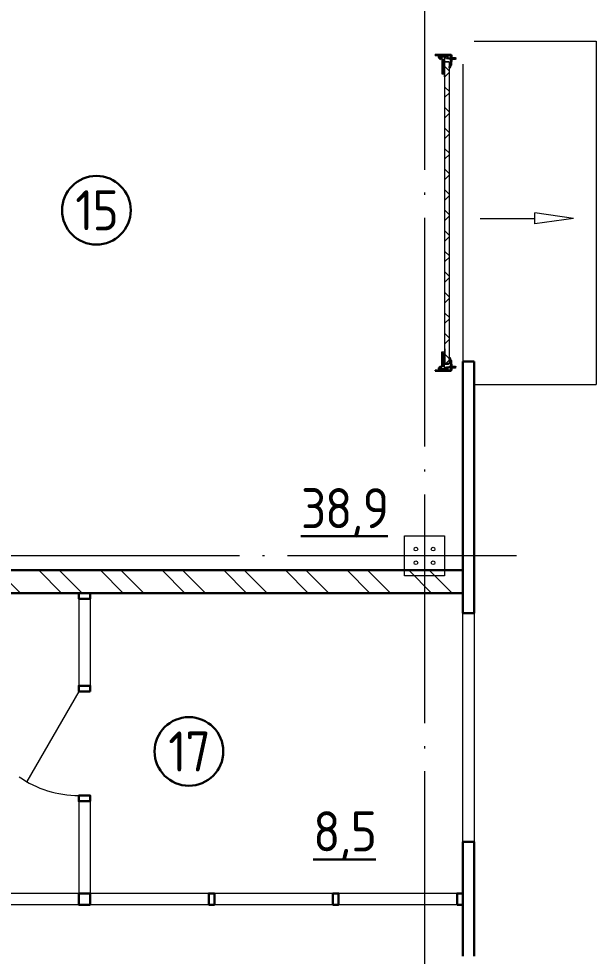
# Model space of a CAD drawing. Extents: x -965262 to 1142518, y -357520 to 71675.
# Drawn here: x -25022 to -19977, y -178652 to -170456 of the extents above; entities that cross this region are included whole.
import ezdxf

# ---------------------------------------------------------------- set-up
doc = ezdxf.new("R2010")
doc.units = 0
doc.header["$LTSCALE"] = 10
doc.linetypes.add('DOTE', pattern=[2.42, 2, -0.2, 0.02, -0.2])
doc.layers.get('0').update_dxf_attribs({"linetype": 'CONTINUOUS', "lineweight": 30})
doc.layers.add('DOTE', color=7, linetype='DOTE', lineweight=9)
doc.styles.add('GOST-2.304_Type-B', font='isocpeur.ttf', dxfattribs={"width": 0.9})

# ---------------------------------------------------------------- blocks, each defined once
blk = doc.blocks.new('anchor.bolt')
for p, q in [((-0.07, 0), (-0.07, -0.72)), ((0.07, 0), (0.07, -0.06)), ((-0.1, -0.04), (-0.07, -0.03)), ((-0.1, -0.04), (0.09, -0.06)), ((0.07, -0.07), (-0.1, -0.04)), ((-0.1, -0.11), (-0.07, -0.1)), ((-0.1, -0.11), (0.09, -0.13)), ((0.07, -0.14), (-0.1, -0.11)), ((-0.1, -0.18), (-0.07, -0.17)), ((-0.1, -0.18), (0.09, -0.2)), ((0.07, -0.21), (-0.1, -0.18)), ((-0.1, -0.25), (-0.07, -0.24)), ((-0.1, -0.25), (0.09, -0.27)), ((0.07, -0.28), (-0.1, -0.25)), ((-0.1, -0.32), (-0.07, -0.31)), ((-0.1, -0.32), (0.09, -0.34)), ((0.07, -0.35), (-0.1, -0.32)), ((-0.1, -0.39), (-0.07, -0.38)), ((-0.1, -0.39), (0.09, -0.41)), ((0.07, -0.42), (-0.1, -0.39)), ((-0.1, -0.46), (-0.07, -0.45)), ((-0.1, -0.46), (0.09, -0.48)), ((0.07, -0.49), (-0.1, -0.46)), ((-0.1, -0.53), (-0.07, -0.52)), ((-0.1, -0.53), (0.09, -0.55)), ((0.07, -0.56), (-0.1, -0.53)), ((-0.09, -0.6), (-0.07, -0.59)), ((-0.09, -0.6), (0.09, -0.62)), ((0.07, -0.63), (-0.09, -0.6)), ((-0.07, -0.72), (0, -0.8)), ((-0.04, -0.62), (-0.06, -0.63)), ((-0.06, -0.64), (-0.06, -0.63)), ((-0.06, -0.73), (-0.06, -0.64)), ((0, -0.79), (-0.06, -0.73)), ((-0.01, -0.63), (-0.04, -0.62)), ((-0.03, -0.63), (0, -0.79)), ((-0.03, -0.63), (0.01, -0.78)), ((-0.02, -0.63), (0.01, -0.77)), ((-0.01, -0.63), (0.02, -0.76)), ((0.03, -0.69), (-0.01, -0.63)), ((0, -0.64), (0.03, -0.75)), ((0, -0.8), (0.07, -0.72)), ((0, -0.79), (0.03, -0.74)), ((0.01, -0.66), (0.03, -0.74)), ((0.03, -0.74), (0.03, -0.69)), ((0.07, -0.06), (0.09, -0.06)), ((0.09, -0.06), (0.07, -0.07)), ((0.07, -0.07), (0.07, -0.13)), ((0.07, -0.13), (0.09, -0.13)), ((0.09, -0.13), (0.07, -0.14)), ((0.07, -0.14), (0.07, -0.2)), ((0.07, -0.2), (0.09, -0.2)), ((0.09, -0.2), (0.07, -0.21)), ((0.07, -0.21), (0.07, -0.27)), ((0.07, -0.27), (0.09, -0.27)), ((0.09, -0.27), (0.07, -0.28)), ((0.07, -0.28), (0.07, -0.34)), ((0.07, -0.33), (0.09, -0.34)), ((0.09, -0.34), (0.07, -0.35)), ((0.07, -0.35), (0.07, -0.41)), ((0.07, -0.4), (0.09, -0.41)), ((0.09, -0.41), (0.07, -0.42)), ((0.07, -0.42), (0.07, -0.48)), ((0.07, -0.47), (0.09, -0.48)), ((0.09, -0.48), (0.07, -0.49)), ((0.07, -0.49), (0.07, -0.55)), ((0.07, -0.55), (0.09, -0.55)), ((0.09, -0.55), (0.07, -0.56)), ((0.07, -0.56), (0.07, -0.62)), ((0.09, -0.62), (0.07, -0.63)), ((0.07, -0.62), (0.09, -0.62)), ((0.07, -0.63), (0.07, -0.72))]:
    blk.add_line(p, q)
blk.add_arc((0.16, -0.64), 0.222, 187.9982, 219.836)
blk = doc.blocks.new('Крепеж_ворот')
at = {"lineweight": 15}
h = blk.add_hatch(dxfattribs=at)
h.set_pattern_fill('ANSI31', color=256, scale=2, angle=180)
h.set_pattern_definition([(225, (746089.599, 74802.7244), (4.49013, -4.49013), [])])
h.paths.add_polyline_path([(746087.1, 74804.1), (746087.1, 74801.6), (746091.1, 74801.6), (746094.2, 74801.9), (746094.2, 74804.1)], flags=17)
h.paths.add_polyline_path([(746116.4, 74801.6, 0.165118), (746119.9, 74802.8), (746124.2, 74806.1, -0.301689), (746131.4, 74806.6), (746134.8, 74804.7, 0.130081), (746137.5, 74803.9), (746142.2, 74803.9), (746142.2, 74806.4), (746137.5, 74806.4, -0.130081), (746136, 74806.9), (746132.6, 74808.8, 0.301689), (746122.7, 74808.1), (746118.3, 74804.7, -0.165112), (746116.4, 74804.1), (746064.1, 74804.1, -0.414223), (746061, 74807.2), (746061, 74868.5), (746059.4, 74868.5), (746059.4, 74868.8), (746059.4, 74869.5), (746059.4, 74870.5), (746059.4, 74870.7), (746059.4, 74871.7), (746059.4, 74872.2), (746059.4, 74873.2), (746059.4, 74873.9), (746059.4, 74874.7), (746059.4, 74875.6), (746059.4, 74876.1), (746059.4, 74877.1), (746059.4, 74877.4), (746059.4, 74878.3), (746059.4, 74879.1), (746059.4, 74879.4), (746061, 74879.4), (746061, 74944.5), (746058.5, 74944.5), (746058.5, 74807.2, 0.41422), (746064.1, 74801.6)])
h = blk.add_hatch(dxfattribs=at)
h.set_pattern_fill('ANSI31', color=256, scale=2, angle=90)
h.set_pattern_definition([(135, (736343.8085, 75928.334), (-4.490128, -4.490128), [])])
edge = h.paths.add_edge_path()
edge.add_ellipse((746065.1, 74838.4), major_axis=(-1.67, 1.67), ratio=1, start_angle=45, end_angle=135, ccw=False)
edge.add_line((746062.7, 74838.4), (746062.7, 74868.5))
edge.add_line((746062.7, 74868.5), (746061, 74868.5))
edge.add_line((746061, 74868.5), (746061, 74838.4))
edge.add_ellipse((746065.1, 74838.4), major_axis=(-2.89, 2.89), ratio=1, start_angle=45, end_angle=135)
edge.add_line((746065.1, 74834.3), (746096.6, 74834.3))
edge.add_line((746096.6, 74834.3), (746096.6, 74836))
edge.add_line((746096.6, 74836), (746065.1, 74836))
edge = h.paths.add_edge_path()
edge.add_ellipse((746065.1, 74890.2), major_axis=(2.89, 2.89), ratio=1, start_angle=106, end_angle=135)
edge.add_line((746061, 74890.2), (746061, 74879.4))
edge.add_line((746061, 74879.4), (746062.7, 74879.4))
edge.add_line((746062.7, 74879.4), (746062.7, 74890.4))
edge.add_ellipse((746065.1, 74890.2), major_axis=(-1.67, 1.67), ratio=1, start_angle=16, end_angle=45, ccw=False)
edge.add_line((746063, 74891.3), (746069.9, 74903.7))
edge.add_ellipse((746079.1, 74898.6), major_axis=(7.45, 7.45), ratio=1, start_angle=-3, end_angle=106, ccw=False)
edge.add_line((746086.9, 74905.7), (746097.5, 74893.9))
edge.add_line((746097.5, 74893.9), (746098.8, 74895.1))
edge.add_line((746098.8, 74895.1), (746088.2, 74906.8))
edge.add_ellipse((746079.1, 74898.6), major_axis=(8.67, 8.67), ratio=1, start_angle=-3, end_angle=106)
edge.add_line((746068.4, 74904.5), (746061.5, 74892.1))
h = blk.add_hatch(color=256, dxfattribs=at)
h.dxf.hatch_style = 1
h.paths.add_polyline_path([(746145.9, 74808.8), (746142.6, 74809.8, 0.10613), (746142.5, 74809.9), (746136.4, 74809.3, -0.181324), (746135.1, 74809.6, 0.335683), (746120.2, 74809.1, -0.119126), (746118.6, 74808.6, 0.371631), (746118, 74808.1), (746117.9, 74807.6, 0.451909), (746118.5, 74806.9, 0.124341), (746121, 74807.6, -0.343618), (746134.1, 74808.2, 0.181324), (746136.5, 74807.6), (746142.5, 74808.2, -0.110452), (746142.6, 74808.2), (746147.2, 74806.6, -0.710497), (746147.2, 74805.5), (746142.6, 74803.9), (746135.7, 74803.9, -0.178994), (746132.7, 74805, 0.369834), (746129.7, 74805, -0.178993), (746126.6, 74803.9), (746122.2, 74803.9, 0.120709), (746121.9, 74803.8), (746119.7, 74802.7, -0.017147), (746119.4, 74802.4, 0.538795), (746119.6, 74802.2), (746127.3, 74802.2, 0.207608), (746130.7, 74803.7, -0.433918), (746131.6, 74803.7, 0.207608), (746135.1, 74802.2), (746142.5, 74802.2, 0.079707), (746142.6, 74802.2), (746147.7, 74803.9, 0.461502), (746149, 74807.1, -0.250825), (746149.1, 74807.6, -0.128039), (746173.1, 74815.5, 0.416657), (746173.7, 74816.2), (746173.6, 74816.9, 0.409849), (746173, 74817.5, 0.127248)])
for p, q in [((746058.5, 74807.2), (746058.5, 74944.5)), ((746058.5, 74944.5), (746061, 74944.5)), ((746061, 74879.4), (746061, 74944.5)), ((746059.4, 74879.4), (746062.7, 74879.4)), ((746059.4, 74868.5), (746059.4, 74879.4)), ((746059.4, 74868.5), (746062.7, 74868.5)), ((746061, 74879.4), (746061, 74890.2)), ((746061, 74807.2), (746061, 74868.5)), ((746061, 74838.4), (746061, 74868.5)), ((746068.4, 74904.5), (746061.5, 74892.1)), ((746062.7, 74838.4), (746062.7, 74890.2)), ((746063.6, 74883), (746062.7, 74883)), ((746063.6, 74864.9), (746062.7, 74864.9)), ((746069.9, 74903.7), (746063, 74891.3)), ((746063.6, 74883), (746063.6, 74873.9)), ((746067.2, 74880.2), (746063.6, 74883)), ((746063.6, 74873.9), (746063.6, 74864.9)), ((746067.2, 74867.6), (746063.6, 74864.9)), ((746064.1, 74875.1), (746064.1, 74872.8)), ((746096.6, 74836), (746065.1, 74836)), ((746096.6, 74834.3), (746065.1, 74834.3)), ((746067.2, 74880.2), (746067.2, 74875.1)), ((746067.2, 74872.8), (746067.2, 74867.6)), ((746086.9, 74905.7), (746097.5, 74893.9)), ((746088.2, 74906.8), (746098.8, 74895.1)), ((746096.6, 74834.3), (746096.6, 74836)), ((746097.5, 74893.9), (746098.8, 74895.1)), ((746064.1, 74804.1), (746116.4, 74804.1)), ((746064.1, 74801.6), (746116.4, 74801.6)), ((746079, 74805.9), (746102.4, 74805.9)), ((746079, 74805.9), (746079, 74804.1)), ((746079, 74804.1), (746102.4, 74804.1)), ((746082.5, 74814.1), (746081.2, 74813.3)), ((746081.2, 74813.3), (746081.2, 74805.9)), ((746098.9, 74814.1), (746082.5, 74814.1)), ((746085.9, 74813.3), (746085.9, 74805.9)), ((746095.4, 74813.3), (746095.4, 74805.9)), ((746098.9, 74814.1), (746100.1, 74813.3)), ((746100.1, 74813.3), (746100.1, 74805.9)), ((746102.4, 74805.9), (746102.4, 74804.1)), ((746118.3, 74804.7), (746122.7, 74808.1)), ((746119.9, 74802.8), (746124.2, 74806.1)), ((746134.8, 74804.7), (746131.4, 74806.6)), ((746136, 74806.9), (746132.6, 74808.8)), ((746142.2, 74806.4), (746137.5, 74806.4)), ((746137.5, 74803.9), (746142.2, 74803.9)), ((746142.2, 74806.4), (746142.2, 74803.9)), ((746142.2, 74803.9), (746142.2, 74806.4)), ((746142.6, 74803.9), (746147.2, 74805.5)), ((746142.6, 74802.2), (746147.7, 74803.9)), ((746173.6, 74816.9), (746173.7, 74816.2))]:
    blk.add_line(p, q)
for p, q in [((746061, 74879.4), (746061, 74881.3)), ((746061, 74833.9), (746061, 74868.5)), ((746062.7, 74883), (746062.7, 74873.9)), ((746062.7, 74873.9), (746062.7, 74864.9)), ((746073.1, 74841.7), (746073.1, 74905.2)), ((746073.1, 74895.8), (746076.7, 74892.3)), ((746073.1, 74851), (746076.7, 74854.6)), ((746074.3, 74885.9), (746074.3, 74861)), ((746074.3, 74879.9), (746075.7, 74879.9)), ((746074.3, 74867), (746075.7, 74867)), ((746076.9, 74873.4), (746075.7, 74879.9)), ((746075.7, 74879.9), (746075.7, 74867)), ((746076.9, 74873.4), (746075.7, 74867)), ((746076, 74885.9), (746076, 74882.6)), ((746076, 74864.3), (746076, 74861)), ((746076.2, 74882.6), (746076.2, 74885.6)), ((746076.2, 74885.6), (746076.8, 74885.6)), ((746076.2, 74864.3), (746076.2, 74882.6)), ((746076.2, 74864.3), (746076.2, 74861.3)), ((746076.2, 74861.3), (746076.8, 74861.3)), ((746076.8, 74885.6), (746076.8, 74892)), ((746076.8, 74861.3), (746076.8, 74854.9)), ((746081.4, 74897.6), (746081.4, 74886.4)), ((746081.4, 74849.3), (746081.4, 74860.5)), ((746087.4, 74898), (746081.7, 74897.9)), ((746087.4, 74848.8), (746081.7, 74848.9)), ((746082.1, 74885.6), (746087.4, 74885.6)), ((746082.1, 74861.3), (746087.4, 74861.3)), ((746087.4, 74899.5), (746087.4, 74898)), ((746087.4, 74885.6), (746087.4, 74898)), ((746087.4, 74885.6), (746098.3, 74885.6)), ((746087.4, 74848.7), (746087.4, 74861.3)), ((746087.4, 74861.3), (746098.3, 74861.3)), ((746087.4, 74847.4), (746087.4, 74848.8)), ((746098.7, 74885.2), (746098.7, 74882.6)), ((746098.7, 74882.6), (746098.7, 74864.3)), ((746098.7, 74881.6), (746099.8, 74881.6)), ((746098.7, 74865.3), (746099.8, 74865.3)), ((746098.7, 74861.6), (746098.7, 74864.3)), ((746099.8, 74861.2), (746099.8, 74885.7)), ((746099.8, 74885.7), (746110.3, 74885.7)), ((746099.8, 74861.2), (746110.3, 74861.2)), ((746110.3, 74861.2), (746110.3, 74885.7)), ((746110.3, 74881.5), (746224.7, 74881.5)), ((746110.3, 74865.4), (746212.5, 74865.4)), ((746113.8, 74877.2), (746224.7, 74877.2)), ((746250.5, 74858.8), (746250.5, 74862.8))]:
    blk.add_line(p, q, dxfattribs=at)
at = {"lineweight": 15, "ltscale": 0.5}
for p, q in [((746076, 74885.9), (746074.3, 74885.9)), ((746076, 74861), (746074.3, 74861))]:
    blk.add_line(p, q, dxfattribs=at)
at = {"lineweight": 15, "extrusion": (-1.7375e-14, 1, 0)}
for p, q in [((746112.7, 74883.6), (746224.7, 74883.6)), ((746112.7, 74863.2), (746112.7, 74883.6)), ((746112.7, 74863.2), (746135.6, 74863.2)), ((746116.7, 74856.9), (746116.7, 74828.9)), ((746120.8, 74856.9), (746120.8, 74828.9)), ((746122.6, 74863.2), (746122.6, 74862.8)), ((746250.5, 74862.8), (746122.6, 74862.8)), ((746250.5, 74858.8), (746122.6, 74858.8)), ((746123.8, 74840), (746123.8, 74848.8)), ((746135.6, 74881.9), (746156.6, 74881.9)), ((746135.6, 74863.2), (746135.6, 74881.9)), ((746156.6, 74881.9), (746156.6, 74863.2)), ((746156.6, 74863.2), (746212.5, 74863.2)), ((746117.3, 74826.3), (746119, 74822.8)), ((746119, 74822.8), (746122.6, 74824.6)), ((746122.6, 74824.6), (746120.9, 74828))]:
    blk.add_line(p, q, dxfattribs=at)
at = {"lineweight": 15, "ltscale": 0.5, "extrusion": (-1.7375e-14, 1, 0)}
for p, q in [((746112.7, 74879.5), (746224.7, 74879.5)), ((746135.6, 74865.8), (746112.7, 74865.8)), ((746114.9, 74871.2), (746120.4, 74871.2)), ((746120.8, 74856.9), (746116.7, 74856.9)), ((746117.2, 74851.9), (746116.7, 74853.9)), ((746120.8, 74840.1), (746116.7, 74840.1)), ((746117.2, 74836.9), (746116.7, 74835)), ((746119.8, 74839), (746119.8, 74849.8)), ((746123.8, 74847.8), (746119.8, 74847.8)), ((746123.8, 74841), (746119.8, 74841)), ((746122.6, 74868.9), (746122.6, 74863.2)), ((746122.6, 74862.8), (746122.6, 74858.8)), ((746139.7, 74862.8), (746139.7, 74858.8)), ((746152.5, 74862.8), (746152.5, 74858.8)), ((746212.5, 74865.8), (746156.6, 74865.8)), ((746173.5, 74862.8), (746173.5, 74858.8)), ((746120.8, 74829.2), (746116.7, 74829.2))]:
    blk.add_line(p, q, dxfattribs=at)
at = {"lineweight": 15, "extrusion": (-2.77556e-16, -1, 0)}
for p, q in [((746224.7, 74865.6), (746113.8, 74865.6)), ((746128, 74865.6), (746128, 74863.3)), ((746137.6, 74865.6), (746137.6, 74863.3)), ((746164.4, 74865.6), (746164.4, 74863.3)), ((746174, 74865.6), (746174, 74863.3)), ((746200.8, 74865.6), (746200.8, 74863.3)), ((746210.4, 74865.6), (746210.4, 74863.3)), ((746224.7, 74883.6), (746224.7, 74863.3))]:
    blk.add_line(p, q, dxfattribs=at)
at = {"extrusion": (-1, -4.26669e-14, 0)}
for p, q in [((746117.9, 74807.6), (746118, 74808.1)), ((746136.4, 74809.3), (746142.5, 74809.9)), ((746142.5, 74808.2), (746136.5, 74807.6)), ((746142.6, 74809.8), (746145.9, 74808.8)), ((746147.2, 74806.6), (746142.6, 74808.2))]:
    blk.add_line(p, q, dxfattribs=at)
at = {"extrusion": (-1, -4.2422e-14, 1.22461e-16)}
for p, q in [((746119.5, 74802.5), (746121.9, 74803.8)), ((746127.3, 74802.2), (746119.6, 74802.2)), ((746122.2, 74803.9), (746126.6, 74803.9)), ((746142.5, 74802.2), (746135.1, 74802.2)), ((746135.7, 74803.9), (746142.5, 74803.9))]:
    blk.add_line(p, q, dxfattribs=at)
at = {"lineweight": 15}
for centre, radius, start, end in [((746079.1, 74899.5), 8.28, 0, 136.00967), ((746079.1, 74847.4), 8.28, 223.99033, 0), ((746077, 74882.6), 0.956, 180, 270), ((746077, 74864.3), 0.956, 90, 180), ((746077, 74882.6), 0.75, 180, 270), ((746077, 74864.3), 0.75, 90, 180), ((746076.4, 74892), 0.375, 0, 45), ((746076.4, 74854.9), 0.375, 315, 0), ((746081.8, 74897.6), 0.375, 91, 180), ((746082.1, 74886.4), 0.75, 180, 270), ((746082.1, 74860.5), 0.75, 90, 180), ((746081.8, 74849.3), 0.375, 180, 269), ((746098.3, 74885.2), 0.375, 0, 90), ((746098.3, 74861.6), 0.375, 270, 0), ((746122.6, 74856.9), 5.92, 90, 180), ((746122.6, 74856.9), 1.87, 90, 180), ((746128.6, 74855.4), 8.15, 194.99861, 233.92136), ((746128.6, 74833.4), 8.15, 126.07864, 165.00139), ((746122.6, 74828.9), 5.92, 180, 199.64644), ((746122.6, 74828.9), 1.87, 180, 185.53127)]:
    blk.add_arc(centre, radius, start, end, dxfattribs=at)
at = {"lineweight": 15, "ltscale": 0.5}
for centre, radius, start, end in [((746119.4, 74852.5), 2.25, 195, 270), ((746119.4, 74836.4), 2.25, 90, 165), ((746119.4, 74849.8), 0.375, 0, 90), ((746119.4, 74839), 0.375, 270, 0)]:
    blk.add_arc(centre, radius, start, end, dxfattribs=at)
for centre, radius, start, end in [((746064.1, 74807.2), 5.62, 180, 270), ((746064.1, 74807.2), 3.11, 180, 270), ((746082.1, 74803.7), 10.4, 68.27529, 87.87816), ((746090.7, 74797.9), 16.2, 73.30599, 107.29197), ((746099.2, 74803.7), 10.4, 92.12184, 111.72471), ((746116.4, 74807.2), 3.11, 270, 307.50429), ((746116.4, 74807.2), 5.62, 270, 307.50429), ((746118.5, 74807.5), 0.586, 173.27112, 270.54696), ((746118.6, 74808), 0.586, 91.72469, 173.27112), ((746118.5, 74812.1), 5.21, 270.54696, 298.89834), ((746118.4, 74812.1), 3.52, 271.72469, 298.89834), ((746128, 74799.4), 12.4, 54.89026, 129.11428), ((746128, 74799.4), 10.7, 54.89026, 130.74476), ((746128.2, 74801), 8.97, 60.35337, 127.50429), ((746128.2, 74801), 8.97, 60.35337, 127.50429), ((746128.2, 74801), 8.97, 60.35337, 127.50429), ((746128.2, 74801), 6.46, 60.35337, 127.50429), ((746136.2, 74811.1), 3.54, 234.89026, 276), ((746137.5, 74809.6), 5.62, 240.35337, 270), ((746136.2, 74811.1), 1.86, 234.89026, 276), ((746137.5, 74809.6), 3.11, 240.35337, 270), ((746142.5, 74809.6), 0.292, 71.76748, 96), ((746142.5, 74807.9), 0.292, 70.78733, 96), ((746176.2, 74760.8), 56.8, 93.28053, 122.28779), ((746147, 74806), 0.562, 289.21267, 70.78733), ((746147, 74806), 2.25, 288.22907, 27.3228), ((746149.6, 74807.3), 0.586, 151, 207.3228), ((746176.3, 74765.4), 50.3, 93.65928, 122.84475), ((746173, 74816.9), 0.6, 4.13569, 93.28053), ((746173.1, 74816.1), 0.6, 273.65928, 4.13569)]:
    blk.add_arc(centre, radius, start, end)
at = {"extrusion": (-1.22461e-16, -5.20252e-30, -1)}
for centre, radius, start, end in [((-746119.6, 74802.4), 0.187, 270, 62.46874), ((-746122.2, 74803.3), 0.586, 62.46874, 90), ((-746126.6, 74808.6), 4.69, 229.40766, 270), ((-746127.3, 74806.9), 4.69, 223.08626, 270), ((-746131.2, 74803.2), 2.32, 49.40766, 130.59234), ((-746131.2, 74803.2), 0.637, 43.08626, 136.91374), ((-746135.1, 74806.9), 4.69, 270, 316.91374), ((-746135.7, 74808.6), 4.69, 270, 310.59234), ((-746142.5, 74804.2), 0.292, 250.78733, 270), ((-746142.5, 74802.5), 0.292, 251.77093, 270)]:
    blk.add_arc(centre, radius, start, end, dxfattribs=at)
at = {"extrusion": (0, 0, -1)}
for centre, major_axis, start_param, end_param in [((746065.1, 74890.2), (2.89, 2.89), 3.926991, 4.433136), ((746065.1, 74838.4), (-2.89, 2.89), 3.926991, 5.497787), ((746065.1, 74890.2), (-1.67, 1.67), 5.497787, 6.003933), ((746065.1, 74838.4), (-1.67, 1.67), 3.926991, 5.497787), ((746079.1, 74898.6), (8.67, 8.67), 4.433136, 6.335545), ((746079.1, 74898.6), (7.45, 7.45), 4.433136, 6.335545)]:
    blk.add_ellipse(centre, major_axis=major_axis, ratio=1, start_param=start_param, end_param=end_param, dxfattribs=at)
for points in [[(746067.2, 74875.1), (746065.9, 74875.1), (746064.1, 74875.1)], [(746064.1, 74872.8), (746065.9, 74872.8), (746067.2, 74872.8)]]:
    blk.add_rational_spline(points, [1, 1.01284142743, 1], degree=2)
at = {"lineweight": 15, "ltscale": 0.5}
for points, knots in [([(746114.9, 74871.2), (746114.7, 74871.2), (746114.4, 74871.2), (746113.8, 74871.5), (746113.6, 74871.6), (746113.2, 74872), (746113, 74872.3), (746112.8, 74872.8), (746112.7, 74873.1), (746112.7, 74873.4)], [0.37141352, 0.37141352, 0.37141352, 0.37141352, 0.39402571, 0.39402571, 0.41663789, 0.41663789, 0.43959523, 0.43959523, 0.46255257, 0.46255257, 0.46255257, 0.46255257]), ([(746122.6, 74868.9), (746122.6, 74869.2), (746122.6, 74869.5), (746122.3, 74870.1), (746122.2, 74870.3), (746121.8, 74870.7), (746121.5, 74870.9), (746121, 74871.1), (746120.7, 74871.2), (746120.4, 74871.2)], [0.28027447, 0.28027447, 0.28027447, 0.28027447, 0.30323181, 0.30323181, 0.32618916, 0.32618916, 0.34880134, 0.34880134, 0.37141352, 0.37141352, 0.37141352, 0.37141352])]:
    blk.add_open_spline(points, degree=3, knots=knots, dxfattribs=at)
at = {"lineweight": 15}
for points in [[(746117.1, 74826.9), (746117.1, 74826.7), (746117.2, 74826.5), (746117.3, 74826.3)], [(746120.9, 74828), (746120.9, 74828.2), (746120.8, 74828.5), (746120.8, 74828.7)]]:
    blk.add_open_spline(points, degree=3, dxfattribs=at)
at = {"xscale": -50.80000000000001, "yscale": 50.80000000000001, "zscale": 50.80000000000001}
blk.add_blockref('anchor.bolt', (746090.7, 74804.1), dxfattribs=at)

msp = doc.modelspace()

# ---------------------------------------------------------------- hatches: boundary and pattern name
at = {"lineweight": 15}
h = msp.add_hatch(dxfattribs=at)
h.set_pattern_fill('ANSI32', scale=40, angle=90, style=0)
h.set_pattern_definition([(135, (-41513.9, -162921.8), (-269.4077, -269.4077), []), (135, (-41513.9, -162742.18), (-269.4077, -269.4077), [])])
h.paths.add_polyline_path([(-41427.2, -162817.1), (-41627.2, -162817.1), (-41627.2, -163152.1), (-41427.2, -163152.1)])
h.paths.add_polyline_path([(-41427.2, -163152.1), (-41627.2, -163152.1), (-41627.2, -164477.1), (-43632.2, -164477.1), (-43632.2, -164677.1), (-41427.2, -164677.1)])
h.paths.add_polyline_path([(-43832.2, -164477.1), (-45352.2, -164477.1), (-45352.2, -167242.1), (-45152.2, -167242.1), (-45152.2, -164677.1), (-43832.2, -164677.1)], flags=16)
h.paths.add_polyline_path([(-43632.2, -164677.1), (-43832.2, -164677.1), (-43832.2, -167242.1), (-43632.2, -167242.1)], flags=17)
h.paths.add_polyline_path([(-43632.2, -163152.1), (-43832.2, -163152.1), (-43832.2, -164477.1), (-43632.2, -164477.1)], flags=17)
h.paths.add_polyline_path([(-43632.2, -162817.1), (-43832.2, -162817.1), (-43832.2, -163152.1), (-43632.2, -163152.1)])
h.paths.add_polyline_path([(-56992.4, -172937.1), (-57392.4, -172937.1), (-57392.4, -173327.1), (-56992.4, -173327.1)])
h.paths.add_polyline_path([(-59982.4, -172937.1), (-60382.4, -172937.1), (-60382.4, -173327.1), (-59982.4, -173327.1)], flags=17)
h.paths.add_polyline_path([(-49062.4, -172002.1), (-49452.4, -172002.1), (-49452.4, -172402.1), (-49062.4, -172402.1)], flags=17)
h.paths.add_polyline_path([(-64417.4, -182372.1), (-64492.4, -182372.1), (-64492.4, -183072.1), (-65377.4, -183072.1), (-65377.4, -183172.1), (-64417.4, -183172.1)], flags=17)
h.paths.add_polyline_path([(-63352.4, -183072.1), (-64292.4, -183072.1), (-64292.4, -182372.1), (-64317.4, -182372.1), (-64317.4, -183172.1), (-63352.4, -183172.1)])
h.paths.add_polyline_path([(-64417.4, -181472.1), (-64492.4, -181472.1), (-64492.4, -181662.1), (-64417.4, -181662.1)], flags=16)
h.paths.add_polyline_path([(-64292.4, -181472.1), (-64317.4, -181472.1), (-64317.4, -181662.1), (-64292.4, -181662.1)], flags=17)
h.paths.add_polyline_path([(-65377.4, -181472.1), (-65427.4, -181472.1), (-65427.4, -183072.1), (-65377.4, -183072.1)], flags=17)
h.paths.add_polyline_path([(-65477.4, -181472.1), (-65627.4, -181472.1), (-65627.4, -183272.1), (-65477.4, -183272.1)], flags=17)
h.paths.add_polyline_path([(-41427.2, -162817.1), (-41627.2, -162817.1), (-41627.2, -163152.1), (-41427.2, -163152.1)])
h.paths.add_polyline_path([(-69477.4, -185722), (-69787.4, -185722), (-69787.4, -185922), (-69477.4, -185922)])
h.paths.add_polyline_path([(-69262.4, -185722), (-69477.4, -185722), (-69477.4, -185922), (-69262.4, -185922)])
h.paths.add_polyline_path([(-67662.4, -185722), (-68062.4, -185722), (-68062.4, -185922), (-67662.4, -185922)])
h.paths.add_polyline_path([(-66352.4, -185722), (-66752.4, -185722), (-66752.4, -185922), (-66352.4, -185922)])
h.paths.add_polyline_path([(-64752.4, -185722), (-65152.4, -185722), (-65152.4, -185922), (-64752.4, -185922)])
h.paths.add_polyline_path([(-63477.4, -185722), (-63552.4, -185722), (-63552.4, -185922), (-63477.4, -185922)])
h.paths.add_polyline_path([(-63477.4, -162717.1), (-63812.4, -162717.1), (-63812.4, -162917.1), (-63477.4, -162917.1)])
h.paths.add_polyline_path([(-63152.4, -162717.1), (-63477.4, -162717.1), (-63477.4, -162917.1), (-63352.4, -162917.1), (-63352.4, -162977.1), (-63302.4, -162977.1), (-63302.4, -163152.1), (-63152.4, -163152.1)])
h.paths.add_polyline_path([(-63152.4, -163152.1), (-63302.4, -163152.1), (-63302.4, -163327.1), (-63352.4, -163327.1), (-63352.4, -168977.1), (-63302.4, -168977.1), (-63302.4, -169152.1), (-63152.4, -169152.1)])
h.paths.add_polyline_path([(-63152.4, -169152.1), (-63302.4, -169152.1), (-63302.4, -169327.1), (-63352.4, -169327.1), (-63352.4, -174977.1), (-63302.4, -174977.1), (-63302.4, -175152.1), (-63152.4, -175152.1), (-63152.4, -173527.1), (-57477.4, -173527.1), (-57477.4, -173327.1), (-63152.4, -173327.1)])
h.paths.add_polyline_path([(-63152.4, -175152.1), (-63302.4, -175152.1), (-63302.4, -175327.1), (-63352.4, -175327.1), (-63352.4, -178262.1), (-63152.4, -178262.1)])
h.paths.add_polyline_path([(-63152.4, -179262.1), (-63352.4, -179262.1), (-63352.4, -179462.1), (-63477.4, -179462.1), (-63477.4, -179662.1), (-63352.4, -179662.1), (-63352.4, -179862.1), (-63152.4, -179862.1)])
h.paths.add_polyline_path([(-63477.4, -179462.1), (-66477.4, -179462.1), (-66477.4, -179662.1), (-63477.4, -179662.1)])
h.paths.add_polyline_path([(-66477.4, -179462.1), (-69477.4, -179462.1), (-69477.4, -179662.1), (-68187.4, -179662.1), (-68187.4, -179862.1), (-67987.4, -179862.1), (-67987.4, -179662.1), (-66477.4, -179662.1)])
h.paths.add_polyline_path([(-69477.4, -179462.1), (-69787.4, -179462.1), (-69787.4, -179662.1), (-69477.4, -179662.1)])
h.paths.add_polyline_path([(-69477.4, -181272.1), (-69787.4, -181272.1), (-69787.4, -181472.1), (-69477.4, -181472.1)])
h.paths.add_polyline_path([(-67587.4, -181272.1), (-67987.4, -181272.1), (-67987.4, -181152.1), (-68187.4, -181152.1), (-68187.4, -181272.1), (-69477.4, -181272.1), (-69477.4, -181472.1), (-67587.4, -181472.1)])
h.paths.add_polyline_path([(-67987.4, -180872.1), (-68187.4, -180872.1), (-68187.4, -181152.1), (-67987.4, -181152.1)])
h.paths.add_polyline_path([(-66477.4, -181327.1), (-66652.4, -181327.1), (-66652.4, -181272.1), (-66677.4, -181272.1), (-66677.4, -181472.1), (-66477.4, -181472.1)])
h.paths.add_polyline_path([(-65277.4, -181272.1), (-66302.4, -181272.1), (-66302.4, -181327.1), (-66477.4, -181327.1), (-66477.4, -181472.1), (-65477.4, -181472.1), (-65477.4, -183272.1), (-63477.4, -183272.1), (-63477.4, -183172.1), (-64317.4, -183172.1), (-64317.4, -182372.1), (-64417.4, -182372.1), (-64417.4, -183172.1), (-65377.4, -183172.1), (-65377.4, -181472.1), (-65277.4, -181472.1)])
h.paths.add_polyline_path([(-63152.4, -181472.1), (-62752.9, -181472.1), (-62752.9, -181272.1), (-63152.4, -181272.1), (-63152.4, -181152.1), (-63302.4, -181152.1), (-63302.4, -181327.1), (-63477.4, -181327.1), (-63477.4, -181472.1), (-63352.4, -181472.1), (-63352.4, -183172.1), (-63477.4, -183172.1), (-63477.4, -183272.1), (-63352.4, -183272.1), (-63352.4, -185722), (-63477.4, -185722), (-63477.4, -185922), (-63152.4, -185922)])
h.paths.add_polyline_path([(-63477.4, -181327.1), (-63652.4, -181327.1), (-63652.4, -181272.1), (-64567.4, -181272.1), (-64567.4, -181472.1), (-64417.4, -181472.1), (-64417.4, -181662.1), (-64317.4, -181662.1), (-64317.4, -181472.1), (-63477.4, -181472.1)], flags=17)
h.paths.add_polyline_path([(-63152.4, -180872.1), (-63352.4, -180872.1), (-63352.4, -180977.1), (-63302.4, -180977.1), (-63302.4, -181152.1), (-63152.4, -181152.1)])
h.paths.add_polyline_path([(-61442.9, -181152.1), (-61642.9, -181152.1), (-61642.9, -181272.1), (-61842.9, -181272.1), (-61842.9, -181472.1), (-61442.9, -181472.1), (-61442.9, -181377.1)])
h.paths.add_polyline_path([(-61442.9, -175252.1), (-57652.4, -175252.1), (-57652.4, -175152.1), (-61642.9, -175152.1), (-61642.9, -181152.1), (-61442.9, -181152.1)])
h.paths.add_polyline_path([(-57652.4, -175052.1), (-61642.9, -175052.1), (-61642.9, -175152.1), (-57652.4, -175152.1)], flags=16)
h.paths.add_polyline_path([(-51652.4, -175152.1), (-57302.4, -175152.1), (-57302.4, -175252.1), (-51652.4, -175252.1)])
h.paths.add_polyline_path([(-51652.4, -175052.1), (-57302.4, -175052.1), (-57302.4, -175152.1), (-51652.4, -175152.1)])
h.paths.add_polyline_path([(-50862.4, -175152.1), (-51302.4, -175152.1), (-51302.4, -175252.1), (-50862.4, -175252.1)])
h.paths.add_polyline_path([(-50862.4, -175052.1), (-51302.4, -175052.1), (-51302.4, -175152.1), (-50862.4, -175152.1)])
h.paths.add_polyline_path([(-53877.4, -173377.1), (-54052.4, -173377.1), (-54052.4, -173327.1), (-57477.4, -173327.1), (-57477.4, -173527.1), (-53877.4, -173527.1)])
h.paths.add_polyline_path([(-51477.4, -173377.1), (-51652.4, -173377.1), (-51652.4, -173327.1), (-53702.4, -173327.1), (-53702.4, -173377.1), (-53877.4, -173377.1), (-53877.4, -173527.1), (-51477.4, -173527.1)])
h.paths.add_polyline_path([(-51152.4, -173202.1), (-51302.4, -173202.1), (-51302.4, -173377.1), (-51477.4, -173377.1), (-51477.4, -173527.1), (-51152.4, -173527.1)])
h.paths.add_polyline_path([(-51152.4, -169152.1), (-51352.4, -169152.1), (-51352.4, -173027.1), (-51302.4, -173027.1), (-51302.4, -173202.1), (-51152.4, -173202.1)])
h.paths.add_polyline_path([(-51152.4, -168152.1), (-51302.4, -168152.1), (-51302.4, -168327.1), (-51352.4, -168327.1), (-51352.4, -169152.1), (-51152.4, -169152.1)])
h.paths.add_polyline_path([(-47162.4, -167242.1), (-51152.4, -167242.1), (-51152.4, -163152.1), (-51352.4, -163152.1), (-51352.4, -167977.1), (-51302.4, -167977.1), (-51302.4, -168152.1), (-51152.4, -168152.1), (-51152.4, -167442.1), (-47162.4, -167442.1)])
h.paths.add_polyline_path([(-51152.4, -162717.1), (-51352.4, -162717.1), (-51352.4, -163152.1), (-51152.4, -163152.1)])
h.paths.add_polyline_path([(-45477.4, -167242.1), (-46152.4, -167242.1), (-46152.4, -167442.1), (-45477.4, -167442.1)])
h.paths.add_polyline_path([(-39477.4, -167242.1), (-45152.2, -167242.1), (-45152.2, -164677.1), (-41427.2, -164677.1), (-41427.2, -163152.1), (-41627.2, -163152.1), (-41627.2, -164477.1), (-45352.2, -164477.1), (-45352.2, -167242.1), (-45477.4, -167242.1), (-45477.4, -167442.1), (-39477.4, -167442.1)])
h.paths.add_polyline_path([(-36982.4, -167242.1), (-39477.4, -167242.1), (-39477.4, -167442.1), (-36982.4, -167442.1)])
h.paths.add_polyline_path([(-33477.4, -167242.1), (-35972.4, -167242.1), (-35972.4, -167442.1), (-33477.4, -167442.1)])
h.paths.add_polyline_path([(-27602.4, -163327.1), (-27652.4, -163327.1), (-27652.4, -163152.1), (-27802.4, -163152.1), (-27802.4, -165177.1), (-28202.2, -165177.1), (-28202.2, -165377.1), (-27802.4, -165377.1), (-27802.4, -166082.1), (-27602.4, -166082.1)])
h.paths.add_polyline_path([(-27652.4, -162977.1), (-27602.4, -162977.1), (-27602.4, -162817.1), (-27802.4, -162817.1), (-27802.4, -163152.1), (-27652.4, -163152.1)])
h.paths.add_polyline_path([(-29612.4, -162817.1), (-29812.4, -162817.1), (-29812.4, -163152.1), (-29612.4, -163152.1)])
h.paths.add_polyline_path([(-29447.5, -164695.1), (-28099.7, -164695.1), (-28099.7, -164191.1), (-29447.5, -164191.1)], flags=9)
h.paths.add_polyline_path([(-49852.4, -175252.1), (-49852.4, -175052.1), (-49652.4, -175052.1), (-49652.4, -169052.1), (-29192.4, -169052.1), (-29192.4, -169252.1), (-49452.4, -169252.1), (-49452.4, -175252.1)])
h.paths.add_polyline_path([(-29612.4, -167442.1), (-33477.4, -167442.1), (-33477.4, -167242.1), (-29812.4, -167242.1), (-29812.4, -163152.1), (-29612.4, -163152.1), (-29612.4, -165177.1), (-29212.2, -165177.1), (-29212.2, -165377.1), (-29612.4, -165377.1)])
h.paths.add_polyline_path([(-28182.4, -169252.1), (-27782.4, -169252.1), (-27782.4, -169052.1), (-28182.4, -169052.1)])
h.paths.add_polyline_path([(-27702.4, -175477.1), (-21142.4, -175477.1), (-21142.4, -175277.1), (-27702.4, -175277.1)])
h.paths.add_polyline_path([(-27702.4, -181027.1), (-21142.4, -181027.1), (-21142.4, -180827.1), (-27702.4, -180827.1)])
h = msp.add_hatch(dxfattribs=at)
h.set_pattern_fill('ANSI37', scale=40)
h.set_pattern_definition([(45, (-181641.05, 759975.21), (-89.802561, 89.802561), []), (135, (-181641.05, 759975.21), (-89.802561, -89.802561), [])])
h.paths.add_polyline_path([(-21298.3, -173468.5), (-21298.3, -170835.8), (-21258.3, -170835.8), (-21258.3, -173468.5)])

# ---------------------------------------------------------------- linework, layer by layer
at = {"color": 7, "lineweight": 15}
for p, q in [((-21042.1, -170652.1, -3259.8), (-19977, -170652.1, -3259.8)), ((-19977, -170652.1, -3259.8), (-19977, -173652.1, -3259.8)), ((-21258.3, -170835.8, -1451.3), (-21298.3, -170835.8, -1451.3)), ((-21298.3, -173468.5, -1451.3), (-21298.3, -170835.8, -1451.3)), ((-21258.3, -173468.5, -1451.3), (-21258.3, -170835.8, -1451.3)), ((-21142.4, -170852.1, -3259.8), (-21142.4, -173452.1, -3259.8)), ((-20991.9, -172201.1, -3259.8), (-20514.7, -172201.1, -3259.8)), ((-20175.4, -172201.1, -3259.8), (-20514.7, -172152.1, -3259.8)), ((-20514.7, -172250.1, -3259.8), (-20514.7, -172152.1, -3259.8)), ((-20175.4, -172201.1, -3259.8), (-20514.7, -172250.1, -3259.8)), ((-21258.3, -173468.5, -1451.3), (-21298.3, -173468.5, -1451.3)), ((-21042.1, -173652.1, -3259.8), (-19977, -173652.1, -3259.8)), ((-21652.4, -175327.1, -4711.1), (-21652.4, -174977.1, -4711.1)), ((-21652.4, -174977.1, -4711.1), (-21302.4, -174977.1, -4711.1)), ((-21302.4, -174977.1, -4711.1), (-21302.4, -175327.1, -4711.1)), ((-21302.4, -175327.1, -4711.1), (-21652.4, -175327.1, -4711.1)), ((-24497.4, -175527.1, -3259.8), (-24497.4, -176287.1, -3259.8)), ((-24397.4, -175527.1, -3259.8), (-24397.4, -176287.1, -3259.8)), ((-21142.4, -177652.1, -3259.8), (-21142.4, -175652.1, -3259.8)), ((-21042.4, -175652.1, -3259.8), (-21042.4, -177652.1, -3259.8)), ((-24497.4, -176337.1, -3259.8), (-24952.4, -177125.2, -3259.8)), ((-24497.4, -177297.1, -3259.8), (-24497.4, -178102.1, -3259.8)), ((-24397.4, -177297.1, -3259.8), (-24397.4, -178102.1, -3259.8)), ((-24497.4, -178102.1, -3259.8), (-25502.4, -178102.1, -3259.8)), ((-23362.4, -178102.1, -3259.8), (-24397.4, -178102.1, -3259.8)), ((-22277.4, -178102.1, -3259.8), (-23312.4, -178102.1, -3259.8)), ((-21192.4, -178102.1, -3259.8), (-22227.4, -178102.1, -3259.8)), ((-24497.4, -178202.1, -3259.8), (-25502.4, -178202.1, -3259.8)), ((-23362.4, -178202.1, -3259.8), (-24397.4, -178202.1, -3259.8)), ((-22277.4, -178202.1, -3259.8), (-23312.4, -178202.1, -3259.8)), ((-21192.4, -178202.1, -3259.8), (-22227.4, -178202.1, -3259.8))]:
    msp.add_line(p, q, dxfattribs=at)
at = {"color": 7, "extrusion": (0, 0, -1)}
for p, q in [((-21142.4, -173452.1, -3259.8), (-21042.4, -173452.1, -3259.8)), ((-21142.4, -175652.1, -3259.8), (-21142.4, -173452.1, -3259.8)), ((-21042.4, -173452.1, -3259.8), (-21042.4, -175652.1, -3259.8)), ((-27702.4, -175277.1, -3259.8), (-21142.4, -175277.1, -3259.8)), ((-21142.4, -175277.1, -3259.8), (-21142.4, -175477.1, -3259.8)), ((-21142.4, -175477.1, -3259.8), (-27702.4, -175477.1, -3259.8)), ((-21142.4, -178652.1, -3259.8), (-21142.4, -177652.1, -3259.8)), ((-21042.4, -177652.1, -3259.8), (-21042.4, -178652.1, -3259.8))]:
    msp.add_line(p, q, dxfattribs=at)
at = {"color": 7}
for p, q in [((-21142.4, -175652.1, -3259.8), (-21042.4, -175652.1, -3259.8)), ((-21042.4, -177652.1, -3259.8), (-21142.4, -177652.1, -3259.8))]:
    msp.add_line(p, q, dxfattribs=at)
at = {"color": 7, "elevation": -3259.8}
for points in [[(-24397.4, -175527.1), (-24397.4, -175477.1), (-24497.4, -175477.1), (-24497.4, -175527.1)], [(-24397.4, -176337.1), (-24397.4, -176287.1), (-24497.4, -176287.1), (-24497.4, -176337.1)], [(-24397.4, -177297.1), (-24397.4, -177247.1), (-24497.4, -177247.1), (-24497.4, -177297.1)], [(-24397.4, -178202.1), (-24397.4, -178102.1), (-24497.4, -178102.1), (-24497.4, -178202.1)], [(-23362.4, -178202.1), (-23312.4, -178202.1), (-23312.4, -178102.1), (-23362.4, -178102.1)], [(-22277.4, -178202.1), (-22227.4, -178202.1), (-22227.4, -178102.1), (-22277.4, -178102.1)], [(-21192.4, -178202.1), (-21142.4, -178202.1), (-21142.4, -178102.1), (-21192.4, -178102.1)]]:
    msp.add_lwpolyline(points, close=True, dxfattribs=at)
at = {"color": 7}
for centre in [(-24343.6, -172130.2, -7970.9), (-23535.5, -176861.7, 8350.5)]:
    msp.add_circle(centre, 300, dxfattribs=at)
at = {"color": 7, "lineweight": 15}
for centre in [(-21552.4, -175092.1, -4711.1), (-21402.4, -175092.1, -4711.1), (-21552.4, -175212.1, -4711.1), (-21402.4, -175212.1, -4711.1)]:
    msp.add_circle(centre, 16, dxfattribs=at)
msp.add_arc((-24497.4, -176337.1, -3259.8), 910, 235, 270, dxfattribs=at)
at = {"layer": 'DOTE', "color": 7, "ltscale": 100, "extrusion": (0, -1, 0)}
msp.add_line((-21477.4, -162515.3, -4711.1), (-21477.4, -237687.4, -4711.1), dxfattribs=at)
at = {"layer": 'DOTE', "color": 7, "ltscale": 100}
msp.add_line((-20673.7, -175152.1, -4711.1), (-73832.7, -175152.1, -4711.1), dxfattribs=at)

# ---------------------------------------------------------------- block references
at = {"color": 7, "xscale": -1, "rotation": 90}
msp.add_blockref('Крепеж_ворот', (53559.2, 575288.1, -1451.3), dxfattribs=at)
at = {"color": 7, "rotation": 90.00000000000001}
msp.add_blockref('Крепеж_ворот', (53559.2, -919592.4, -1451.3), dxfattribs=at)

# ---------------------------------------------------------------- texts
at = {"color": 7, "char_height": 350, "attachment_point": 5, "style": 'GOST-2.304_Type-B'}
for s, insert, width in [('{\\fISOCPEUR|b0|i0|c0|p34;\\T0.95;15}', (-24343.6, -172130.2, -3259.8), 800), ('{\\fISOCPEUR|b0|i0|c0|p34;\\T0.95;\\L38,9}', (-22176.6, -174775.6, -3259.8), 2000), ('{\\fISOCPEUR|b0|i0|c0|p34;\\T0.95;17}', (-23535.5, -176861.7, 13061.6), 800), ('{\\fISOCPEUR|b0|i0|c0|p34;\\T0.95;\\L8,5}', (-22176.6, -177600.6, -3259.8), 2000)]:
    msp.add_mtext(s, dxfattribs=dict(at, insert=insert, width=width))

doc.saveas('drawing.dxf')
